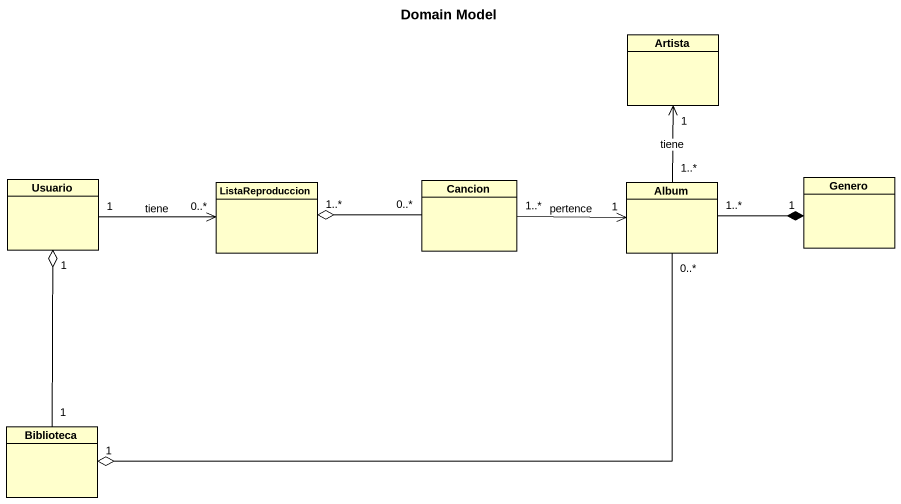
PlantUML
@startuml
title Domain Model
hide circle
hide empty members
class Artista
class Usuario
class ListaReproduccion
class Cancion
class Album
class Genero
class Biblioteca
Usuario "1" -right-> "0..*" ListaReproduccion : tiene
Cancion "0..*" -left-o "1..*" ListaReproduccion
Album "1..*" -up-> "1" Artista : tiene
Album "1" <-left- "1..*" Cancion : pertence
Album "1..*" -right-* "1" Genero
Album "0..*" -left-o "1" Biblioteca
Biblioteca "1" -up-o "1" Usuario
@enduml
